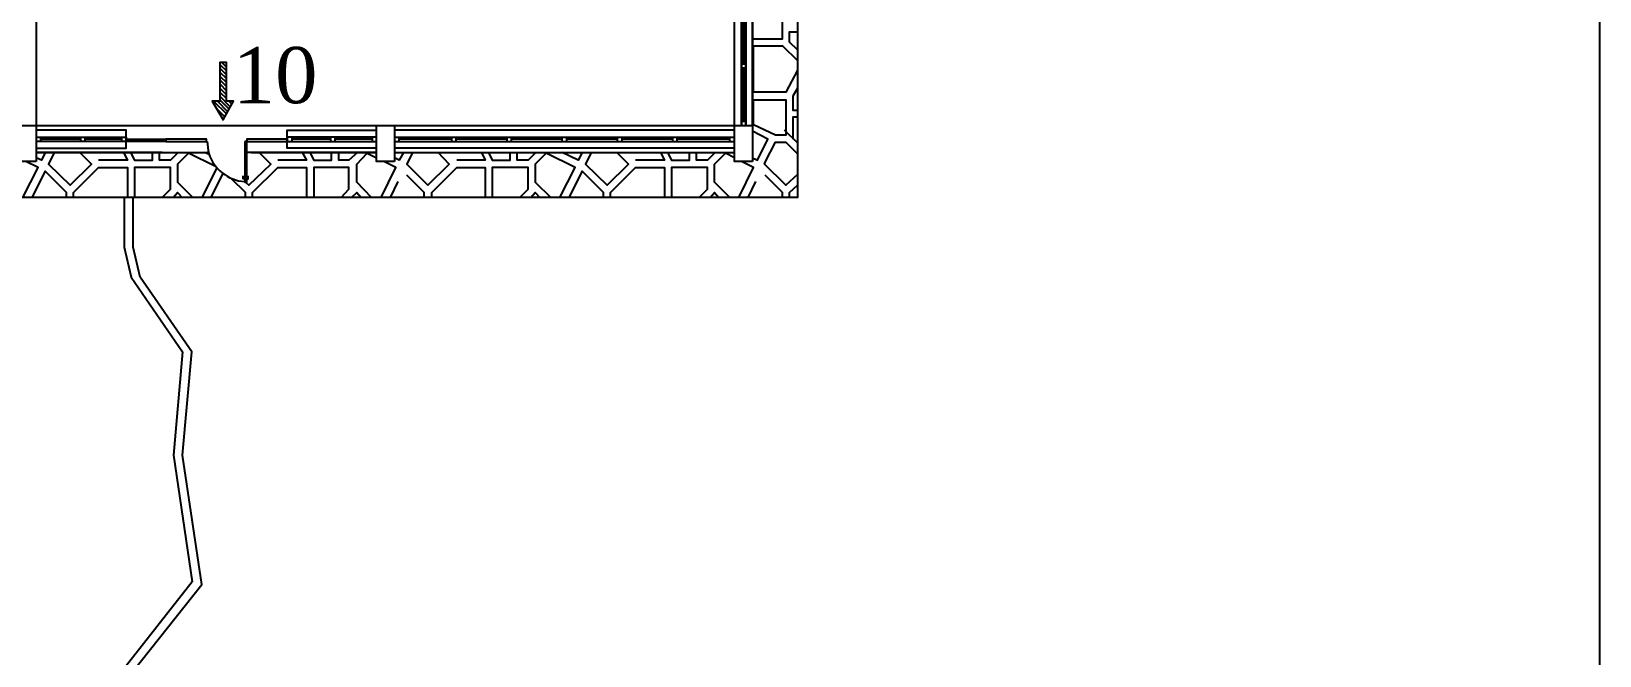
# Model space of a CAD drawing. Header units: millimetres. Extents: x 2592 to 5194, y 1172 to 2359.
# Drawn here: x 2599.987 to 2602.022, y 1178.601 to 1179.41 of the extents above; entities that cross this region are included whole.
import ezdxf

# ---------------------------------------------------------------- set-up
doc = ezdxf.new("R2010")
doc.units = ezdxf.units.MM
doc.layers.add('PDF _Geometria', color=7, linetype='Continuous')
doc.layers.add('PDF _Testo', color=7, linetype='Continuous')
doc.styles.add('PDF Times New Roman', font='times.ttf')

msp = doc.modelspace()

# ---------------------------------------------------------------- linework, layer by layer
at = {"layer": 'PDF _Geometria', "lineweight": 25}
for points in [[(2592.0973, 1188.8915), (2602.0219, 1188.8915), (2602.0219, 1172.3632), (2592.0973, 1172.3632)], [(2600.4586, 1179.2882), (2600.8994, 1179.2882), (2600.8994, 1180.2515), (2600.5511, 1180.2515)], [(2600.0586, 1179.6407), (2600.0611, 1179.6365), (2600.0519, 1179.6299), (2600.0178, 1179.6824), (2599.9936, 1179.6824), (2599.9936, 1179.6599), (2599.9936, 1179.2882), (2600.4353, 1179.2882)], [(2600.9244, 1179.4007), (2600.9228, 1179.4024)], [(2599.9936, 1179.259), (2600.1103, 1179.259), (2600.1103, 1179.2824), (2599.9936, 1179.2824)], [(2600.4353, 1179.259), (2600.3194, 1179.259), (2600.3194, 1179.2824), (2600.4353, 1179.2824)], [(2600.8994, 1179.2824), (2600.4586, 1179.2824)], [(2600.1569, 1179.2532), (2599.9936, 1179.2532), (2600.2169, 1179.2532)], [(2600.2178, 1179.2507), (2600.2119, 1179.2532)], [(2600.2728, 1179.2532), (2600.4353, 1179.2532), (2600.2669, 1179.2532)], [(2600.8994, 1179.259), (2600.4586, 1179.259)], [(2600.4586, 1179.2532), (2600.8994, 1179.2532)], [(2600.8994, 1179.2465), (2600.8878, 1179.2524)]]:
    msp.add_lwpolyline(points, dxfattribs=at)
at = {"layer": 'PDF _Geometria', "color": 8, "lineweight": 25, "true_color": 0x808080}
for points in [[(2598.9728, 1181.229), (2598.6561, 1181.229), (2598.6561, 1181.2282), (2598.6561, 1180.3449), (2600.9811, 1180.3449), (2600.9811, 1179.1949), (2598.8444, 1179.1949), (2598.8444, 1178.5799), (2600.9811, 1178.5799), (2600.9811, 1177.4307), (2598.8444, 1177.4307), (2598.8444, 1176.8149), (2598.9378, 1176.8149)], [(2600.9244, 1179.4007), (2600.9619, 1179.4007), (2600.9619, 1179.4332), (2600.9336, 1179.4615), (2600.9228, 1179.439)], [(2600.9811, 1179.3865), (2600.9711, 1179.3965), (2600.9711, 1179.4099), (2600.9811, 1179.4099)], [(2600.9811, 1179.3599), (2600.9661, 1179.3315), (2600.9244, 1179.3315), (2600.9244, 1179.3915), (2600.9619, 1179.3915), (2600.9811, 1179.3724)], [(2600.9811, 1179.3365), (2600.9753, 1179.3265), (2600.9753, 1179.3082), (2600.9811, 1179.3082)], [(2600.9811, 1179.299), (2600.9753, 1179.299), (2600.9753, 1179.2707)], [(2600.9228, 1179.2465), (2600.9294, 1179.2432), (2600.9428, 1179.2707), (2600.9228, 1179.2807)], [(2600.9811, 1179.2249), (2600.9661, 1179.2107), (2600.9386, 1179.2382), (2600.9394, 1179.2407), (2600.9528, 1179.2665), (2600.9661, 1179.2665), (2600.9811, 1179.2515)], [(2600.9811, 1179.2657), (2600.9644, 1179.2824)], [(2600.0053, 1179.2532), (2600.0003, 1179.2432), (2599.9936, 1179.2465)], [(2600.0169, 1179.2532), (2600.0094, 1179.2382), (2600.0378, 1179.2107), (2600.0653, 1179.2382), (2600.0503, 1179.2532)], [(2600.1069, 1179.2532), (2600.1119, 1179.2432), (2600.0744, 1179.2432)], [(2600.1161, 1179.2532), (2600.1211, 1179.2432), (2600.1444, 1179.2432), (2600.1444, 1179.2532)], [(2600.1778, 1179.2532), (2600.1678, 1179.2432), (2600.1536, 1179.2432), (2600.1536, 1179.2532)], [(2600.2261, 1179.2349), (2600.1911, 1179.2524), (2600.1769, 1179.2382), (2600.1769, 1179.2149), (2600.1969, 1179.1949)], [(2600.2653, 1179.2149), (2600.2694, 1179.2107), (2600.2978, 1179.2382), (2600.2828, 1179.2532)], [(2600.3386, 1179.2532), (2600.3444, 1179.2432), (2600.3069, 1179.2432)], [(2600.3486, 1179.2532), (2600.3536, 1179.2432), (2600.3769, 1179.2432), (2600.3769, 1179.2532)], [(2600.4103, 1179.2532), (2600.3994, 1179.2432), (2600.3861, 1179.2432), (2600.3861, 1179.2532)], [(2600.4286, 1179.1949), (2600.4094, 1179.2149), (2600.4094, 1179.2382), (2600.4228, 1179.2524), (2600.4353, 1179.2465)], [(2600.4703, 1179.2532), (2600.4644, 1179.2432), (2600.4586, 1179.2465)], [(2600.4819, 1179.2532), (2600.4744, 1179.2382), (2600.5019, 1179.2107), (2600.5294, 1179.2382), (2600.5153, 1179.2532)], [(2600.5711, 1179.2532), (2600.5761, 1179.2432), (2600.5394, 1179.2432)], [(2600.5803, 1179.2532), (2600.5853, 1179.2432), (2600.6086, 1179.2432), (2600.6086, 1179.2532)], [(2600.6419, 1179.2532), (2600.6319, 1179.2432), (2600.6178, 1179.2432), (2600.6178, 1179.2532)], [(2600.6728, 1179.1949), (2600.6928, 1179.234), (2600.6553, 1179.2524), (2600.6411, 1179.2382), (2600.6411, 1179.2149), (2600.6611, 1179.1949)], [(2600.7019, 1179.2532), (2600.6969, 1179.2432), (2600.6761, 1179.2532)], [(2600.7136, 1179.2532), (2600.7061, 1179.2382), (2600.7344, 1179.2107), (2600.7619, 1179.2382), (2600.7469, 1179.2532)], [(2600.8036, 1179.2532), (2600.8086, 1179.2432), (2600.7711, 1179.2432)], [(2600.8128, 1179.2532), (2600.8178, 1179.2432), (2600.8411, 1179.2432), (2600.8411, 1179.2532)], [(2600.8744, 1179.2532), (2600.8644, 1179.2432), (2600.8503, 1179.2432), (2600.8503, 1179.2532)], [(2600.8936, 1179.1949), (2600.8736, 1179.2149), (2600.8736, 1179.2382), (2600.8878, 1179.2524)], [(2599.9761, 1179.1949), (2599.9961, 1179.234), (2599.9803, 1179.2415)], [(2600.0328, 1179.1949), (2600.0328, 1179.2015), (2600.0053, 1179.229), (2599.9878, 1179.1949)], [(2600.0419, 1179.1949), (2600.0419, 1179.2015), (2600.0744, 1179.234), (2600.1119, 1179.234), (2600.1119, 1179.1949)], [(2600.1569, 1179.1949), (2600.1678, 1179.2057), (2600.1678, 1179.234), (2600.1211, 1179.234), (2600.1211, 1179.1949)], [(2600.2278, 1179.2332), (2600.2086, 1179.1949)], [(2600.2353, 1179.2257), (2600.2203, 1179.1949)], [(2600.2744, 1179.1949), (2600.2744, 1179.2015), (2600.3069, 1179.234), (2600.3444, 1179.234), (2600.3444, 1179.1949)], [(2600.3894, 1179.1949), (2600.3994, 1179.2057), (2600.3994, 1179.234), (2600.3536, 1179.234), (2600.3536, 1179.1949)], [(2600.4411, 1179.1949), (2600.4603, 1179.234), (2600.4444, 1179.2415)], [(2600.5069, 1179.1949), (2600.5069, 1179.2015), (2600.5394, 1179.234), (2600.5761, 1179.234), (2600.5761, 1179.1949)], [(2600.6211, 1179.1949), (2600.6319, 1179.2057), (2600.6319, 1179.234), (2600.5853, 1179.234), (2600.5853, 1179.1949)], [(2600.7294, 1179.1949), (2600.7294, 1179.2015), (2600.7019, 1179.229), (2600.6844, 1179.1949)], [(2600.7386, 1179.1949), (2600.7386, 1179.2015), (2600.7711, 1179.234), (2600.8086, 1179.234), (2600.8086, 1179.1949)], [(2600.8536, 1179.1949), (2600.8644, 1179.2057), (2600.8644, 1179.234), (2600.8178, 1179.234), (2600.8178, 1179.1949)], [(2600.9053, 1179.1949), (2600.9244, 1179.234), (2600.9086, 1179.2415)], [(2600.2653, 1179.1949), (2600.2653, 1179.2015), (2600.2469, 1179.219)], [(2600.4628, 1179.2157), (2600.4528, 1179.1949)], [(2600.4969, 1179.1949), (2600.4969, 1179.2015), (2600.4744, 1179.224)], [(2600.9269, 1179.2157), (2600.9169, 1179.1949)], [(2600.9619, 1179.1949), (2600.9619, 1179.2015), (2600.9394, 1179.224)], [(2600.9711, 1179.1949), (2600.9711, 1179.2015), (2600.9811, 1179.2107)], [(2600.1078, 1179.1949), (2600.1078, 1179.1307), (2600.1169, 1179.0915), (2600.1836, 1178.9949), (2600.1719, 1178.8607), (2600.1961, 1178.6965), (2600.1044, 1178.5799), (2600.1211, 1178.5465), (2600.1444, 1178.5465), (2600.1444, 1178.5799)], [(2600.1186, 1178.5799), (2600.2086, 1178.6932), (2600.1836, 1178.8607), (2600.1953, 1178.9949), (2600.1286, 1179.0915), (2600.1194, 1179.1307), (2600.1194, 1179.1949)], [(2600.1711, 1179.1949), (2600.1769, 1179.2015), (2600.1828, 1179.1949)], [(2600.4028, 1179.1949), (2600.4094, 1179.2015), (2600.4153, 1179.1949)], [(2600.6353, 1179.1949), (2600.6411, 1179.2015), (2600.6469, 1179.1949)], [(2600.8678, 1179.1949), (2600.8736, 1179.2015), (2600.8794, 1179.1949)]]:
    msp.add_lwpolyline(points, dxfattribs=at)
at = {"layer": 'PDF _Geometria', "color": 4, "lineweight": 25}
for points in [[(2600.9086, 1179.2882), (2600.9086, 1180.2515)], [(2600.9144, 1179.2882), (2600.9144, 1180.2515)], [(2600.9111, 1179.434), (2600.9111, 1179.3682)], [(2600.9144, 1179.3682), (2600.9086, 1179.3682)], [(2600.9144, 1179.3624), (2600.9086, 1179.3624)], [(2600.9111, 1179.3624), (2600.9111, 1179.294)], [(2600.9144, 1179.294), (2600.9086, 1179.294)], [(2600.2644, 1179.2674), (2600.2644, 1179.2149), (2600.2669, 1179.2149), (2600.2669, 1179.2674)], [(2600.2669, 1179.2674), (2600.3194, 1179.2674), (2600.3194, 1179.2707), (2600.2669, 1179.2707)]]:
    msp.add_lwpolyline(points, close=True, dxfattribs=at)
at = {"layer": 'PDF _Geometria', "lineweight": 25}
for points in [[(2600.9228, 1179.2882), (2600.9228, 1180.2515)], [(2599.9936, 1179.2415), (2599.9711, 1179.2415), (2599.9711, 1179.2882), (2599.9936, 1179.2882)], [(2600.4586, 1179.2415), (2600.4353, 1179.2415), (2600.4353, 1179.2882), (2600.4586, 1179.2882)], [(2600.9228, 1179.2415), (2600.8994, 1179.2415), (2600.8994, 1179.2882), (2600.9228, 1179.2882)]]:
    msp.add_lwpolyline(points, close=True, dxfattribs=at)
at = {"layer": 'PDF _Geometria', "color": 3, "lineweight": 25}
msp.add_lwpolyline([(2600.2403, 1179.3199), (2600.2403, 1179.3699), (2600.2319, 1179.3699), (2600.2319, 1179.3199), (2600.2219, 1179.3199), (2600.2361, 1179.2957), (2600.2494, 1179.3199)], close=True, dxfattribs=at)
for points in [[(2600.2319, 1179.3674), (2600.2403, 1179.359)], [(2600.2344, 1179.3699), (2600.2403, 1179.364)], [(2600.2394, 1179.3699), (2600.2403, 1179.369)], [(2600.2319, 1179.3624), (2600.2403, 1179.354)], [(2600.2319, 1179.3574), (2600.2403, 1179.349)], [(2600.2319, 1179.3524), (2600.2403, 1179.344)], [(2600.2319, 1179.3474), (2600.2403, 1179.339)], [(2600.2319, 1179.3424), (2600.2403, 1179.3332)], [(2600.2319, 1179.3365), (2600.2403, 1179.3282)], [(2600.2319, 1179.3315), (2600.2403, 1179.3232)], [(2600.2319, 1179.3265), (2600.2453, 1179.3124)], [(2600.2236, 1179.3199), (2600.2403, 1179.3032)], [(2600.2278, 1179.3099), (2600.2378, 1179.2999)], [(2600.2286, 1179.3199), (2600.2419, 1179.3065)], [(2600.2319, 1179.3215), (2600.2436, 1179.3099)], [(2600.2436, 1179.3199), (2600.2478, 1179.3157)], [(2600.2486, 1179.3199), (2600.2494, 1179.319)], [(2600.2353, 1179.2974), (2600.2361, 1179.2965)]]:
    msp.add_lwpolyline(points, dxfattribs=at)
at = {"layer": 'PDF _Geometria', "color": 8, "lineweight": 25, "true_color": 0x808080}
msp.add_lwpolyline([(2600.9244, 1179.3215), (2600.9661, 1179.3215), (2600.9661, 1179.2757), (2600.9528, 1179.2757), (2600.9244, 1179.289)], close=True, dxfattribs=at)
at = {"layer": 'PDF _Geometria', "color": 4, "lineweight": 25}
for points in [[(2599.9936, 1179.2732), (2600.1103, 1179.2732), (2600.1103, 1179.2674), (2600.1103, 1179.2707), (2600.1619, 1179.2707), (2600.1619, 1179.2674), (2600.2144, 1179.2674), (2600.2144, 1179.2707), (2600.1619, 1179.2707)], [(2600.1619, 1179.2674), (2600.1103, 1179.2674), (2599.9936, 1179.2674)], [(2599.9994, 1179.2732), (2599.9994, 1179.2674)], [(2600.0511, 1179.2707), (2599.9994, 1179.2707)], [(2600.0511, 1179.2732), (2600.0511, 1179.2674)], [(2600.0569, 1179.2732), (2600.0569, 1179.2674)], [(2600.1044, 1179.2707), (2600.0569, 1179.2707)], [(2600.1044, 1179.2732), (2600.1044, 1179.2674)], [(2600.2153, 1179.2674), (2600.2161, 1179.2599)], [(2600.4353, 1179.2732), (2600.3194, 1179.2732), (2600.3194, 1179.2674), (2600.4353, 1179.2674)], [(2600.3253, 1179.2732), (2600.3253, 1179.2674)], [(2600.3753, 1179.2707), (2600.3253, 1179.2707)], [(2600.3753, 1179.2732), (2600.3753, 1179.2674)], [(2600.3811, 1179.2732), (2600.3811, 1179.2674)], [(2600.4294, 1179.2707), (2600.3811, 1179.2707)], [(2600.4294, 1179.2732), (2600.4294, 1179.2674)], [(2600.4586, 1179.2732), (2600.8994, 1179.2732)], [(2600.4586, 1179.2674), (2600.8994, 1179.2674)], [(2600.4644, 1179.2674), (2600.4644, 1179.2732)], [(2600.5328, 1179.2707), (2600.4644, 1179.2707)], [(2600.5328, 1179.2674), (2600.5328, 1179.2732)], [(2600.5386, 1179.2674), (2600.5386, 1179.2732)], [(2600.6044, 1179.2707), (2600.5386, 1179.2707)], [(2600.6044, 1179.2674), (2600.6044, 1179.2732)], [(2600.6103, 1179.2674), (2600.6103, 1179.2732)], [(2600.6761, 1179.2707), (2600.6103, 1179.2707)], [(2600.6761, 1179.2674), (2600.6761, 1179.2732)], [(2600.6819, 1179.2674), (2600.6819, 1179.2732)], [(2600.7478, 1179.2707), (2600.6819, 1179.2707)], [(2600.7478, 1179.2674), (2600.7478, 1179.2732)], [(2600.7536, 1179.2674), (2600.7536, 1179.2732)], [(2600.8194, 1179.2707), (2600.7536, 1179.2707)], [(2600.8194, 1179.2674), (2600.8194, 1179.2732)], [(2600.8253, 1179.2674), (2600.8253, 1179.2732)], [(2600.8936, 1179.2707), (2600.8253, 1179.2707)], [(2600.8936, 1179.2674), (2600.8936, 1179.2732)], [(2600.2561, 1179.2165), (2600.2644, 1179.2157)], [(2600.2644, 1179.219), (2600.2619, 1179.219), (2600.2619, 1179.2232)], [(2600.2669, 1179.219), (2600.2686, 1179.219), (2600.2686, 1179.2232)]]:
    msp.add_lwpolyline(points, dxfattribs=at)
msp.add_open_spline([(2600.2161, 1179.2599), (2600.2184, 1179.2381), (2600.2355, 1179.2218), (2600.2561, 1179.2165)], degree=3, dxfattribs=at)

# ---------------------------------------------------------------- texts
at = {"layer": 'PDF _Testo', "insert": (2600.2486, 1179.3161), "char_height": 0.0728, "attachment_point": 7, "style": 'PDF Times New Roman'}
msp.add_mtext('10', dxfattribs=at)

doc.saveas('drawing.dxf')
